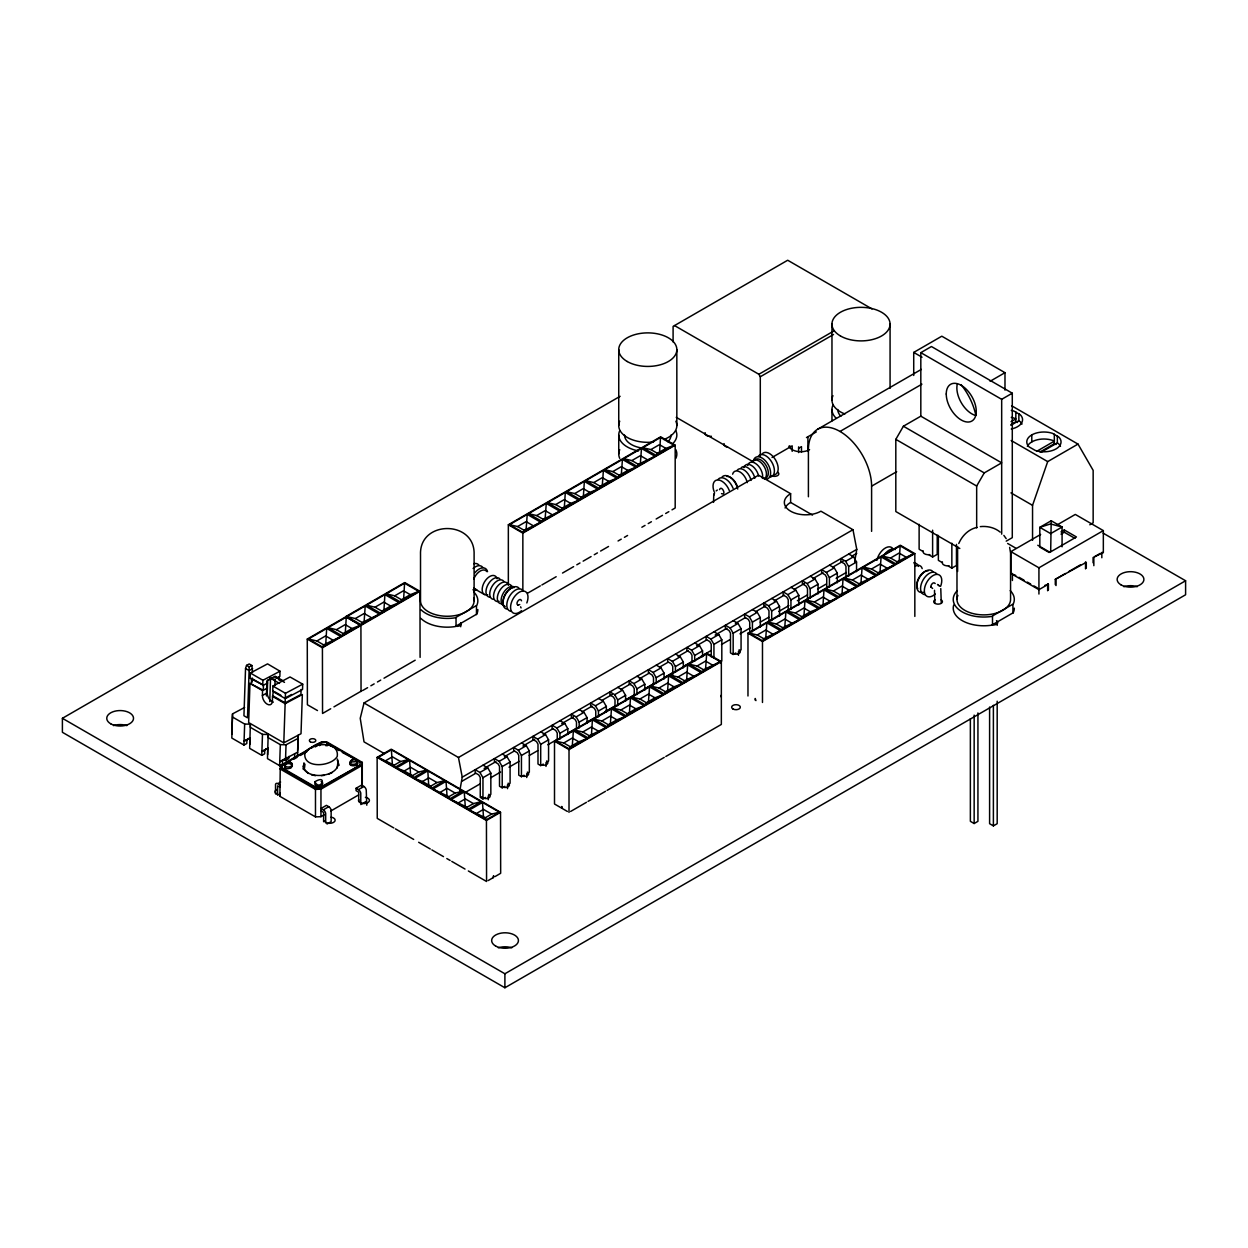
<?xml version="1.0" encoding="UTF-8"?>
<svg xmlns="http://www.w3.org/2000/svg" width="1248" height="1248" viewBox="0 0 1248 1248"><rect width="100%" height="100%" fill="white"/><g stroke="black" fill="none" stroke-linecap="round" stroke-linejoin="round"><path stroke-width="1.5" d="M231.941 734.167L232.518 713.887L244.639 707.46M249.787 744.463L249.896 737.942L244.078 741.172L249.959 738.052M267.618 754.759L267.727 748.238L261.908 751.468L267.79 748.348M251.893 665.512L249.226 666.916L247.51 717.803L243.937 715.744L245.544 668.507L246.542 665.387L249.226 663.967L251.893 665.512L252.548 672.454M285.932 761.046L286.057 757.333M232.518 713.887L231.816 738.052L243.937 745.04L246.792 743.527L246.917 739.658M243.937 745.04L244.655 724.058L232.534 717.054M267.556 683.03L263.453 685.214L263.281 690.253L249.974 683.374L248.648 722.561L283.795 742.856L301.018 733.715L302.344 694.528L285.137 703.669L272.548 696.4L272.392 701.189A7.067 4.243 62 0 1 267.197 704.184A7.067 4.243 62 0 1 262.392 695.432L262.564 690.643L267.384 688.069M276.494 678.288L279.848 676.51L280.02 671.206L267.556 663.874L250.333 673.031L250.146 678.335L263.453 685.214L251.581 678.366L251.41 683.405M244.655 724.058L250.364 724.183L249.647 748.348L261.768 755.352L264.623 753.839L264.763 749.954M252.221 681.892L252.361 678.116M262.735 685.604L262.922 680.285L280.02 671.206M261.768 755.352L262.486 734.354L250.364 727.35L250.364 724.183M266.432 695.978L266.947 680.862L270.52 678.974L269.74 701.641M273.312 702.172A7.067 4.243 62 0 1 267.228 692.874L267.649 680.238L275.231 676.229L283.546 681.034M262.486 734.354L268.195 734.495L267.478 758.644L279.614 765.648L282.469 764.135L282.594 760.25M272.719 691.361L272.906 686.057L290.02 676.962L302.702 684.169L302.531 689.489L285.308 698.63L272.719 691.361L273.437 690.986L272.548 696.4M274.919 685.339L275.122 679.021M279.131 680.191L279.24 676.837M279.614 765.648L280.332 744.65L268.195 737.646L268.195 734.495M283.795 742.856L285.137 703.669M302.702 684.169L285.48 693.311L285.137 702.874L300.924 694.496L301.096 689.458M298.147 738.348L286.026 744.791L285.558 758.534L279.739 761.764L297.679 752.107L298.147 735.181L297.632 750.407M294.575 757.692L294.715 753.808M297.43 756.179L297.679 752.107M935.204 583.518C933.379 581.1 930.322 585.234 930.836 587.34M719.503 489.637C721.594 484.411 727.022 495.955 721.531 493.646M518.045 605.186C514.613 603.689 520.322 596.482 521.539 600.787M713.747 495.113L713.528 502.382M319.66 745.664L320.658 742.763L325.978 742.232L360.22 762.013L359.923 765.289L320.533 788.034L316.181 788.206L281.939 768.44L282.235 765.149L308.49 749.986M281.939 768.44L282.235 765.149M324.23 814.772L320.954 816.676L315.479 816.894L279.88 796.333L280.27 765.679L321.204 742.045L326.68 741.827L362.279 762.372L362.279 786.209M279.88 796.333L280.27 793.182M361.889 787.535L362.279 762.372M326.695 628.446L308.443 638.976L322.577 647.104L340.829 636.558L326.695 628.446L325.65 645.497M346.273 617.136L328.021 627.682L342.155 635.794L360.391 625.264L346.273 617.136L345.212 634.202M365.212 605.951L346.866 616.543L361.062 624.718L379.423 614.125L365.212 605.951L364.151 621.192M384.899 594.594L366.538 605.186L380.749 613.345L399.095 602.753L384.899 594.594L383.838 611.754M404.586 583.222L386.225 593.814L400.436 601.988L418.782 591.396L404.586 583.222L403.525 600.382M527.233 514.41L509.48 524.659L523.006 532.475L540.758 522.226L527.233 514.41L526.126 529.199M546.265 503.428L528.512 513.677L542.038 521.477L559.79 511.228L546.265 503.428L545.173 518.201M565.313 492.43L547.56 502.679L561.085 510.479L578.838 500.23L565.313 492.43L564.221 509.09M584.36 481.432L566.608 491.681L580.133 499.496L597.886 489.247L584.36 481.432L583.253 498.108M603.392 470.434L585.64 480.683L599.18 488.498L616.933 478.249L603.392 470.434L602.3 485.222M573.394 730.844L555.641 741.094L569.166 748.909L586.919 738.66L573.394 730.844L572.286 745.618M622.44 459.451L604.687 469.7L618.212 477.5L635.965 467.251L622.44 459.451L621.348 474.224M592.426 719.846L574.673 730.096L588.198 737.911L605.951 727.662L592.426 719.846L591.334 736.523M641.488 448.453L623.735 458.702L637.26 466.502L655.013 456.253L641.488 448.453L640.38 463.226M611.473 708.848L593.72 719.098L607.246 726.913L624.998 716.664L611.473 708.848L610.381 723.637M660.535 437.455L642.782 447.704L656.308 455.52L674.06 445.271L660.535 437.455L659.428 454.116M630.521 697.866L612.768 708.115L626.293 715.915L644.046 705.666L630.521 697.866L629.413 712.639M649.553 686.868L631.8 697.117L645.325 704.933L663.078 694.684L649.553 686.868L648.461 701.641M668.6 675.87L650.848 686.119L664.373 693.935L682.126 683.686L668.6 675.87L667.508 692.546M687.648 664.872L669.895 675.121L683.42 682.937L701.173 672.688L687.648 664.872L686.54 681.548M706.68 653.89L688.943 664.139L702.468 671.939L720.221 661.69L706.68 653.89L705.588 668.663M766.865 622.83L749.112 633.079L762.637 640.895L780.39 630.646L766.865 622.83L765.773 637.619M785.912 611.848L768.16 622.097L781.685 629.897L799.438 619.648L785.912 611.848L784.805 626.621M804.944 600.85L787.192 611.099L800.717 618.914L818.47 608.65L804.944 600.85L803.852 617.51M823.992 589.852L806.239 600.101L819.764 607.916L837.517 597.667L823.992 589.852L822.9 606.528M843.04 578.854L825.287 589.103L838.812 596.918L856.565 586.669L843.04 578.854L841.932 595.53M862.072 567.871L844.334 578.12L857.86 585.92L875.612 575.671L862.072 567.871L860.98 582.644M881.119 556.873L863.366 567.122L876.892 574.922L894.644 564.673L881.119 556.873L880.027 571.646M900.167 545.875L882.414 556.124L895.939 563.94L913.692 553.691L900.167 545.875L899.059 562.552M1062.079 546.811L1062.079 527.03L1051.206 520.759L1050.676 551.585M854.662 561.803L856.768 549.385L852.977 529.714L820.919 511.196A21.434 12.371 0 0 1 790.624 511.196A21.434 12.371 0 0 1 790.624 493.693L758.566 475.192L364.026 702.967L360.235 718.286L364.026 741.874L384.259 753.558M459.716 791.279L462.244 777.176L458.453 757.489L364.026 702.967M714.028 494.146L714.62 492.835M713.653 495.456L714.09 493.974M303.982 762.84L303.326 769.439M303.046 766.756L303.982 764.041M304.964 764.15L304.34 769.236L308.209 773.464M314.886 783.323C313.903 787.878 324.449 786.646 322.499 782.449M337.194 767.91L337.818 762.824M1032.548 540.337L1032.548 505.346L1047.696 461.604L1078.007 444.101L1093.154 470.356L1093.154 522.85L1089.8 524.784M322.577 647.104L323.653 644.873L340.829 636.558M342.155 635.794L343.231 633.578L351.983 628.524L360.391 625.264M361.062 624.718L362.154 622.487L379.423 614.125M380.749 613.345L381.841 611.114L390.64 606.029L399.095 602.753M400.436 601.988L401.513 599.742L410.327 594.672L418.782 591.396M523.006 532.475L524.098 530.291L540.758 522.226M542.038 521.477L543.145 519.293L559.79 511.228M561.085 510.479L562.193 508.295L570.71 503.381L578.838 500.23M580.133 499.496L581.225 497.312L589.742 492.383L597.886 489.247M599.18 488.498L600.272 486.314L608.79 481.4L616.933 478.249M618.212 477.5L619.32 475.316L627.838 470.402L635.965 467.251M637.26 466.502L638.352 464.318L655.013 456.253M656.308 455.52L657.4 453.336L665.917 448.406L674.06 445.271M569.166 748.909L570.258 746.725L578.776 741.796L586.919 738.66M588.198 737.911L589.306 735.727L605.951 727.662M607.246 726.913L608.353 724.729L616.855 719.815L624.998 716.664M626.293 715.915L627.385 713.731L635.903 708.817L644.046 705.666M645.325 704.933L646.433 702.749L654.95 697.819L663.078 694.684M664.373 693.935L665.48 691.751L673.998 686.837L682.126 683.686M683.42 682.937L684.512 680.753L701.173 672.688M702.468 671.939L703.56 669.755L720.221 661.69M762.637 640.895L763.745 638.711L780.39 630.646M781.685 629.897L782.777 627.713L799.438 619.648M800.717 618.914L801.824 616.715L810.342 611.801L818.47 608.65M819.764 607.916L820.872 605.732L837.517 597.667M838.812 596.918L839.904 594.734L856.565 586.669M857.86 585.92L858.952 583.736L875.612 575.671M876.892 574.922L877.999 572.738L894.644 564.673M895.939 563.94L897.031 561.756L913.692 553.691M958.776 543.504C962.052 535.813 968.682 529.074 977.075 527.405M959.821 548.48L895.814 511.54L895.814 439.358L903.396 426.223L920.821 416.177L1001.676 462.852L984.251 472.914L976.669 486.034L976.669 527.826M420.857 609.617A30.545 17.628 0 0 0 455.208 617.822L476.798 605.358A30.545 17.628 0 0 0 473.756 591.973M420.857 618.368A30.545 17.628 0 0 0 455.208 626.574L476.798 614.11A30.545 17.628 0 0 0 477.844 609.539M957.325 590.6A30.545 17.628 0 0 0 959.54 610.147A30.545 17.628 0 0 0 991.676 616.434L1013.267 603.97A30.545 17.628 0 0 0 1010.225 590.6M953.706 605.093A30.545 17.628 0 0 0 991.676 625.186L1013.267 612.721A30.545 17.628 0 0 0 1014.312 608.166M716.165 490.932L717.304 490.027M519.745 604.578L517.686 605.062M326.087 745.898C331.843 737.178 310.736 745.602 311.766 748.098M393.806 827.939L377.239 818.376L377.13 757.364L391.232 749.19L500.542 812.292L500.666 873.304L495.019 876.58M378.222 757.442L391.373 749.814L408.361 759.626L395.21 767.255L378.222 757.442L394.212 765.164L395.21 767.255M386.069 760.453L392.371 756.803L400.53 761.498L408.361 759.626M394.212 765.164L400.53 761.498M396.443 767.957L409.594 760.344L426.582 770.141L413.431 777.769L396.443 767.957L404.29 770.968L412.433 775.679L413.431 777.769M404.29 770.968L410.592 767.317L418.751 772.013L426.582 770.141M412.433 775.679L418.751 772.013M414.664 778.487L427.814 770.858L444.803 780.671L431.652 788.284L414.664 778.487L422.51 781.498L430.654 786.193L431.652 788.284M422.51 781.498L428.813 777.832L436.956 782.543L444.803 780.671M430.654 786.193L436.956 782.543M432.884 789.001L446.035 781.373L463.008 791.185L449.873 798.814L432.884 789.001L448.874 796.708L449.873 798.814M440.731 792.012L447.034 788.346L455.177 793.057L463.008 791.185M448.874 796.708L455.177 793.057M451.105 799.516L464.256 791.903L481.229 801.7L468.078 809.328L451.105 799.516L467.095 807.238L468.078 809.328M458.952 802.526L465.254 798.876L473.398 803.572L481.229 801.7M467.095 807.238L473.398 803.572M469.326 810.046L482.477 802.417L499.45 812.214L486.299 819.842L469.326 810.046L485.316 817.752L486.299 819.842M477.157 813.041L483.475 809.39L491.618 814.086L499.45 812.214M485.316 817.752L491.618 814.086M468.343 870.964L486.564 881.494L486.439 820.482L500.542 812.292M488.14 880.573L493.615 877.406L493.615 875.722L492.913 877.812M1103.154 533.161L1185.6 580.757L1185.6 594.766L504.894 987.761L62.4 732.295L62.4 718.302L620.116 396.302M674.528 325.572L758.878 374.275L833.758 331.032M760.297 456.472L760.297 376.756L833.524 334.48M317.491 710.564L307.398 704.761L307.273 639.07L346.414 616.465M508.342 583.768L508.342 524.753L660.676 436.8L675.184 445.177L675.184 507.998L672.017 509.839M346.866 616.543L355.337 618.556L364.135 613.486L370.952 617.401M366.538 605.186L375.024 607.199L383.822 602.113L390.64 606.029M386.225 593.814L394.696 595.826L403.51 590.756L410.327 594.672M308.443 638.976L316.867 640.973L325.634 635.918L332.405 639.818M328.021 627.682L336.445 629.678L345.197 624.624L351.983 628.524M509.48 524.659L517.608 526.547L526.126 521.633L532.615 525.377M528.512 513.677L536.656 515.549L545.173 510.635L551.663 514.379M547.56 502.679L555.703 504.551L564.221 499.637L570.71 503.381M566.608 491.681L574.735 493.553L583.253 488.639L589.742 492.383M585.64 480.683L593.783 482.57L602.3 477.656L608.79 481.4M604.687 469.7L612.83 471.572L621.348 466.658L627.838 470.402M623.735 458.702L631.862 460.574L640.38 455.66L646.87 459.404M642.782 447.704L650.91 449.576L659.428 444.662L665.917 448.406M307.273 639.07L322.421 647.774L419.968 591.302L420.092 657.368M508.342 524.753L522.85 533.13L675.184 445.177M913.723 375.461L913.723 352.42L941.803 336.196L1004.983 372.684L1004.983 390.125M920.821 416.177L920.821 352.654L931.429 346.523L1012.284 393.198L1012.284 537.654L1006.216 541.148M527.608 593.206L540.306 585.874M541.897 584.953L556.171 576.716M562.52 573.05L573.628 566.639M576.81 564.798L579.977 562.973M583.144 561.148L591.084 556.561M594.266 554.72L597.433 552.895M600.6 551.054L608.54 546.484M618.056 540.977L621.239 539.152M624.406 537.326L627.588 535.486M641.862 527.233L645.044 525.408M648.211 523.583L651.394 521.742M656.152 518.996L662.501 515.33M665.668 513.505L668.85 511.664M330.704 708.755L322.546 713.466L322.421 647.774M333.965 706.867L361.702 690.862M362.684 690.518L367.598 687.679M370.874 685.776L374.166 683.888M377.442 681.985L380.718 680.098M384.01 678.21L415.178 660.208M817.658 429.25L921.305 369.408M772.044 457.47L792.184 445.832L792.184 451.339M806.473 437.58L816.317 431.902M798.611 448.266L801.481 446.628L801.481 452.322M808.408 496.751L808.408 449.701A44.678 25.802 60 0 1 839.998 431.449L921.913 384.166M282.235 765.913L290.441 761.186M293.717 759.283L297.008 757.396M300.284 755.492L306.852 751.702M315.058 746.975L318.334 745.072M275.527 793.915L275.527 784.384A3.541 2.044 60 0 1 277.898 783.635L280.628 782.059M990.116 381.264L1004.983 372.684M281.939 767.66L316.181 787.441L320.533 787.254L359.923 765.289M279.88 768.846L315.479 789.391L320.954 789.173L361.889 765.539M920.821 352.654L1001.676 399.329L1012.284 393.198M871.603 531.352L871.603 486.174L896.672 471.697M358.706 801.497L358.706 792.168L356.07 790.655L356.07 788.268L361.53 785.117L363.87 786.458A3.541 2.044 60 0 1 366.241 789.953L366.787 805.225M328.77 806.692L326.446 805.35L320.986 808.501L323.31 809.843L328.77 806.692A3.541 2.044 60 0 1 331.141 810.186L331.141 821.636L327.054 824.008M356.07 788.268L358.41 789.61L363.87 786.458M330.782 810.997L358.613 794.929M1011.067 421.684L1015.825 418.938L1014 418.111A17.144 9.906 0 0 0 1011.286 417.394M1011.067 424.492L1015.825 421.73L1017.541 422.495M1010.911 425.272L1018.867 420.685L1018.867 413.681M360.781 804.554L366.241 801.403M458.453 757.489L852.977 529.714M462.244 777.176L856.768 549.385M462.244 781.076L475.722 773.292M484.162 768.425L495.955 761.608M504.395 756.74L514.504 750.89M522.943 746.023L534.737 739.222M543.176 734.354L553.285 728.504M561.709 723.637L573.518 716.82M581.942 711.953L592.067 706.118M602.176 700.284L612.3 694.434M620.724 689.567L630.848 683.732M639.272 678.865L649.397 673.031M659.506 667.181L667.93 662.314M678.054 656.479L688.163 650.629M696.602 645.762L706.711 639.928M715.151 635.06L726.944 628.243M735.384 623.376L745.493 617.542M755.602 611.692L765.726 605.857M774.15 600.99L784.274 595.156M794.383 589.306L804.508 583.471M812.932 578.604L823.056 572.754M833.165 566.92L843.289 561.085M851.713 556.218L856.768 553.301M485.55 797.425L482.96 798.923L480.262 797.363L480.262 777.504L478.748 774.883L475.176 772.824L475.176 769.704L479.934 772.45L487.812 767.91L490.838 773.152L490.838 794.383L488.249 795.881L488.249 799.765M504.8 786.318L502.211 787.816L499.512 786.256L499.512 766.397L497.999 763.776L494.411 761.701L494.411 758.597L499.169 761.342L507.062 756.787L510.089 762.044L510.089 783.26L507.499 784.758L507.499 788.658M524.035 775.211L521.446 776.708L518.747 775.148L518.747 755.29L517.234 752.669L513.661 750.594L513.661 747.49L518.419 750.235L526.297 745.68L529.324 750.937L529.324 772.153L526.734 773.651L526.734 777.535M543.286 764.104L540.696 765.601L537.997 764.041L537.997 744.182L536.484 741.546L532.912 739.487L532.912 736.367L537.67 739.112L545.548 734.573L548.574 739.814L548.574 761.046L545.984 762.544L545.984 766.428M557.248 740.282L557.248 733.06L555.734 730.439L552.146 728.38L552.146 725.26L556.904 728.005L564.798 723.466L567.824 728.707L567.824 734.495M576.482 729.175L576.482 721.952L574.969 719.332L571.397 717.257L571.397 714.152L576.155 716.898L584.033 712.343L587.075 717.6L587.075 723.388M595.764 718.052L595.764 710.83L594.251 708.209L590.663 706.134L590.663 703.03L595.421 705.775L603.314 701.22L606.341 706.477L606.341 712.265M614.999 706.945L614.999 699.722L613.486 697.086L609.913 695.027L609.913 691.907L614.671 694.652L622.549 690.113L625.591 695.354L625.591 701.142M634.249 695.822L634.249 688.6L632.736 685.979L629.164 683.92L629.164 680.8L633.922 683.545L641.8 679.006L644.826 684.247L644.826 690.035M653.5 684.715L653.5 677.492L651.986 674.872L648.398 672.797L648.398 669.692L653.156 672.438L661.05 667.883L664.076 673.14L664.076 678.928M672.75 675.418L672.75 666.385L671.221 663.764L667.649 661.69L667.649 658.585L672.407 661.331L680.285 656.776L683.327 662.033L683.327 667.82M691.985 662.501L691.985 655.278L690.472 652.642L686.899 650.582L686.899 647.462L691.657 650.208L699.535 645.668L702.562 650.91L702.562 656.698M711.235 656.791L711.235 644.155L709.722 641.534L706.134 639.475L706.134 636.355L710.892 639.101L718.786 634.561L721.812 639.803L721.812 661.034M735.774 652.969L733.169 654.467L730.486 652.907L730.486 633.048L728.957 630.427L725.384 628.352L725.384 625.248L730.142 627.994L738.02 623.438L741.062 628.696L741.062 649.912L738.457 651.409L738.457 655.309M749.72 632.767L749.72 621.941L748.207 619.32L744.635 617.245L744.635 614.141L749.393 616.886L757.271 612.331L760.297 617.588L760.297 627.229M768.971 621.66L768.971 610.834L767.458 608.197L763.87 606.138L763.87 603.018L768.643 605.764L776.521 601.224L779.548 606.466L779.548 616.122M788.237 610.537L788.237 599.695L786.724 597.074L783.151 595.015L783.151 591.895L787.909 594.641L795.787 590.101L798.814 595.343L798.814 604.984M807.487 599.43L807.487 588.588L805.974 585.967L802.386 583.892L802.386 580.788L807.16 583.534L815.038 578.978L818.064 584.236L818.064 593.876M826.738 588.307L826.738 577.481L825.209 574.86L821.636 572.785L821.636 569.681L826.394 572.426L834.272 567.871L837.314 573.128L837.314 582.769M845.972 577.2L845.972 566.374L844.459 563.737L840.887 561.678L840.887 558.558L845.645 561.304L853.523 556.764L856.549 562.006L856.549 571.662M1036.838 451.246L1054.326 441.152L1052.485 440.341A17.144 9.906 0 0 0 1027.354 446.347M1040.005 452.01L1054.326 443.742L1056.042 444.506M1041.456 452.088L1057.352 442.9L1057.352 435.911M482.96 798.923L482.96 777.707L490.838 773.152M502.211 787.816L502.211 766.584L510.089 762.044M521.446 776.708L521.446 755.477L529.324 750.937M540.696 765.601L540.696 744.37L548.574 739.814M559.946 739.05L559.946 733.262L567.824 728.707M579.181 727.927L579.181 722.14L587.075 717.6M598.463 716.804L598.463 711.017L606.341 706.477M617.698 705.697L617.698 699.91L625.591 695.354M636.948 694.59L636.948 688.802L644.826 684.247M656.198 683.467L656.198 677.68L664.076 673.14M675.433 672.36L675.433 666.572L683.327 662.033M694.684 661.253L694.684 655.465L702.562 650.91M713.934 657.852L713.934 644.358L721.812 639.803M733.169 654.467L733.169 633.235L741.062 628.696M752.419 631.784L752.419 622.128L760.297 617.588M771.67 620.662L771.67 611.021L779.548 606.466M790.936 609.539L790.936 599.898L798.814 595.343M810.186 598.432L810.186 588.775L818.064 584.236M829.421 587.324L829.421 577.668L837.314 573.128M848.671 576.202L848.671 566.561L856.549 562.006M465.192 792.496L480.371 783.728M490.48 777.894L500.604 772.044M509.028 767.177L519.152 761.342M529.261 755.508L537.701 750.641M547.81 744.791L557.934 738.956M568.043 733.106L576.467 728.239M586.591 722.405L596.7 716.57M605.14 711.703L615.248 705.853M625.373 700.019L633.797 695.152M643.921 689.302L654.03 683.467M664.154 677.633L672.578 672.766M682.687 666.916L692.812 661.081M701.236 656.214L711.36 650.364M721.469 644.53L729.908 639.662M740.017 633.828L750.142 627.978M760.25 622.144L768.674 617.276M778.799 611.442L788.908 605.592M797.347 600.725L807.456 594.89M817.58 589.04L826.004 584.173M836.129 578.339L846.238 572.504M567.372 811.45L562.474 808.61L561.756 806.473L561.756 808.189L554.502 804.008L554.502 741.187L706.836 653.234L721.344 661.612L721.344 724.433L665.808 756.491M747.973 695.994L747.973 633.173L900.323 545.22L914.831 553.597L914.831 616.418M555.641 741.094L563.768 742.966L572.286 738.052L578.776 741.796M574.673 730.096L582.816 731.983L591.334 727.054L597.823 730.813M593.72 719.098L601.864 720.985L610.381 716.071L616.855 719.815M612.768 708.115L620.896 709.987L629.413 705.073L635.903 708.817M631.8 697.117L639.943 698.989L648.461 694.075L654.95 697.819M650.848 686.119L658.991 688.007L667.508 683.077L673.998 686.837M669.895 675.121L678.023 677.009L686.54 672.095L693.03 675.839M688.943 664.139L697.07 666.011L705.588 661.097L712.078 664.841M749.112 633.079L757.255 634.967L765.773 630.053L772.247 633.797M768.16 622.097L776.287 623.969L784.805 619.055L791.294 622.799M787.192 611.099L795.335 612.971L803.852 608.057L810.342 611.801M806.239 600.101L814.382 601.988L822.9 597.059L829.39 600.818M825.287 589.103L833.414 590.99L841.932 586.076L848.422 589.82M844.334 578.12L852.462 579.992L860.98 575.078L867.469 578.822M863.366 567.122L871.51 568.994L880.027 564.08L886.517 567.824M882.414 556.124L890.542 558.012L899.059 553.082L905.549 556.826M554.502 741.187L569.01 749.564L721.344 661.612M747.973 633.173L762.481 641.55L914.831 553.597M929.198 555.032L932.615 557.014L937.232 554.346L937.232 535.189M948.449 566.155L951.85 568.121L956.467 565.453L956.467 544.378M1051.206 520.759L1039.818 527.342L1039.818 547.108L1049.131 552.49M1048.398 589.976L1048.398 584.204L1038.929 589.68L1010.896 573.487L1010.896 551.616L1040.629 534.456M1057.134 524.924L1075.308 514.426L1103.341 530.618L1103.341 552.49L1093.076 557.544L1093.076 562.786M570.601 811.465L586.466 802.308M588.042 801.388L605.498 791.31M607.09 790.39L664.217 757.411M1061.003 531.882L1064.31 529.963L1076.447 536.968L1049.927 552.271L1037.79 545.267M1061.003 534.144L1064.31 532.241L1074.918 538.356M1011.66 573.924L1015.732 575.406M1010.896 551.616L1038.929 567.809L1103.341 530.618M1044.748 585.452L1048.398 584.204M1055.293 584.61L1055.293 579.353L1065.371 573.534M1068.725 571.6L1080.487 564.814M1094.527 556.702L1100.362 553.332M1055.293 579.353L1086.29 562.333L1086.29 568.105M62.4 718.302L504.894 973.768L1185.6 580.757M970.367 718.739L970.367 821.324L974.158 823.524L977.933 821.324L977.933 712.936M989.602 707.039L989.602 823.696L993.392 825.88L997.183 823.696L997.183 701.204M252.673 668.678L249.116 670.566L245.544 668.507M262.392 695.432L267.228 692.874M285.308 697.835L291.626 694.481M328.552 774.197L332.264 772.496M932.63 588.448L930.79 586.934M321.376 775.679L324.34 775.336M980.304 526.625C987.246 525.86 994.765 527.576 1000.178 532.1M280.332 744.65L286.026 744.791M311.548 774.883L315.526 775.694M350.891 763.823C353.2 765.554 360.266 763.168 356.99 760.157L356.99 761.732C361.624 766.771 345.68 767.333 351.031 762.029L351.031 760.469L349.752 762.216L350.891 765.383M321.095 781.638L321.906 781.981M291.377 764.369C283.639 760.594 282.298 771.919 290.831 767.816L290.831 766.241C288.522 768.425 281.362 765.929 285.574 763.027L285.574 764.603L286.65 762.544L291.377 762.793L292.375 766.1L290.971 767.723L292.375 764.54L291.517 762.856M419.968 591.302L404.726 582.551L345.68 616.637L360.922 625.404L361.046 691.47M394.696 595.826L401.513 599.742M375.024 607.199L381.841 611.114M355.337 618.556L362.154 622.487M336.445 629.678L343.231 633.578M316.867 640.973L323.653 644.873M872.04 308.942L787.691 260.239L673.093 326.399L673.093 341.952M1011.598 405.756L1078.007 444.101M913.723 352.42L922.038 357.209M1011.176 440.513L1047.696 461.604M903.396 426.223L984.251 472.914M1010.958 492.882L1032.548 505.346M1103.341 552.49L1101.828 552.49L1101.828 557.747M895.814 439.358L976.669 486.034M1007.635 543.457L1015.95 548.246M1019.039 577.309L1024.015 580.18M1027.338 582.098L1030.645 584.017M1033.968 585.936L1037.275 587.839M789.329 445.832L790.748 446.659M922.537 551.195L919.121 549.214L919.121 524.332M941.772 562.302L938.371 560.336L938.371 535.439M890.542 558.012L897.031 561.756M790.624 493.693L790.624 502.445L812.51 515.081M848.765 554.018L853.523 556.764M871.51 568.994L877.999 572.738M650.91 449.576L657.4 453.336M829.514 565.126L834.272 567.871M852.462 579.992L858.952 583.736M631.862 460.574L638.352 464.318M810.28 576.233L815.038 578.978M833.414 590.99L839.904 594.734M612.83 471.572L619.32 475.316M791.029 587.34L795.787 590.101M814.382 601.988L820.872 605.732M593.783 482.57L600.272 486.314M771.763 598.478L776.521 601.224M795.335 612.971L801.824 616.715M574.735 493.553L581.225 497.312M752.513 609.586L757.271 612.331M776.287 623.969L782.777 627.713M555.703 504.551L562.193 508.295M733.262 620.693L738.02 623.438M757.255 634.967L763.745 638.711M536.656 515.549L543.145 519.293M714.028 631.8L718.786 634.561M517.608 526.547L524.098 530.291M694.777 642.923L699.535 645.668M697.07 666.011L703.56 669.755M675.527 654.03L680.285 656.776M678.023 677.009L684.512 680.753M656.292 665.137L661.05 667.883M658.991 688.007L665.48 691.751M637.042 676.244L641.8 679.006M474.911 589.04L484.38 594.5M639.943 698.989L646.433 702.749M617.791 687.367L622.549 690.113M620.896 709.987L627.385 713.731M598.556 698.474L603.314 701.22M601.864 720.985L608.353 724.729M579.275 709.597L584.033 712.343M582.816 731.983L589.306 735.727M560.04 720.704L564.798 723.466M563.768 742.966L570.258 746.725M540.79 731.827L545.548 734.573M521.539 742.934L526.297 745.68M502.304 754.042L507.062 756.787M483.054 765.149L487.812 767.91M274.513 676.603L284.497 682.375M271.768 678.148L275.09 680.066M269.381 677.57L279.505 683.405M246.542 665.387L249.226 666.916M250.333 673.031L262.922 680.285M272.906 686.057L285.48 693.311M274.919 691.844L280.847 695.276M273.265 696.025L285.839 703.295M249.974 683.374L262.564 690.643M377.13 757.364L486.439 820.482M327.6 743.948L332.498 746.772M335.759 748.66L339.019 750.547M342.28 752.419L360.22 762.013M395.46 828.89L413.681 839.42M418.657 842.275L430.248 848.983M431.902 849.935L443.492 856.627M446.815 858.546L450.122 860.449M451.776 861.401L465.02 869.06M277.898 783.635L280.223 784.976M280.223 787.363L277.602 785.834L277.602 795.163M320.986 810.888L323.622 812.417L323.622 821.73M676.244 417.331L753.808 462.15M937.498 584.47L938.636 585.374M1057.352 442.9L1058.756 443.96A17.144 9.906 0 0 1 1060.472 446.347M1018.867 420.685L1020.271 421.746A17.144 9.906 0 0 1 1021.987 424.133M326.492 744.104L327.491 745.727M934.502 590.273L934.846 602.815M520.603 606.824L521.071 607.916M938.402 585.125L939.463 586.248M1003.86 535.408L1006.184 538.637M337.334 759.002C344.027 775.585 310.331 781.404 303.326 768.238M337.334 760.204L339.113 765.305M758.878 374.275L760.297 376.756M845.645 561.304L848.671 566.561M826.394 572.426L829.421 577.668M807.16 583.534L810.186 588.775M787.909 594.641L790.936 599.898M768.643 605.764L771.67 611.021M749.393 616.886L752.419 622.128M730.142 627.994L733.169 633.235M710.892 639.101L713.934 644.358M691.657 650.208L694.684 655.465M672.407 661.331L675.433 666.572M653.156 672.438L656.198 677.68M633.922 683.545L636.948 688.802M614.671 694.652L617.698 699.91M595.421 705.775L598.463 711.017M576.155 716.898L579.181 722.14M556.904 728.005L559.946 733.262M537.67 739.112L540.696 744.37M518.419 750.235L521.446 755.477M499.169 761.342L502.211 766.584M479.934 772.45L482.96 777.707M940.774 588.588L941.273 602.644M1009.648 547.373L1010.568 553.036L1010.568 599.414A26.785 15.46 0 0 1 980.273 614.749A26.785 15.46 0 0 1 957.902 595.405M482.477 802.417L483.491 816.988M464.256 791.903L465.27 806.458M446.035 781.373L447.049 795.943M427.814 770.858L428.828 787.316M409.594 760.344L410.608 774.914M391.373 749.814L392.387 764.384M1093.841 557.981L1093.841 565.672M1085.526 561.896L1085.526 568.901M1064.31 529.963L1064.31 532.241M1056.042 579.79L1056.042 585.562M1054.326 434.148L1054.326 443.742M1047.649 583.768L1047.649 590.772M1038.929 567.809L1038.929 594.048M1031.784 434.912A17.144 9.906 0 0 0 1029.07 446.862L1035.341 450.481A17.144 9.906 0 0 0 1056.042 448.906A17.144 9.906 0 0 0 1058.756 436.972L1052.485 433.337A17.144 9.906 0 0 0 1031.784 434.912L1031.784 441.917M1015.825 411.934L1015.825 421.73M1012.924 604.453L1012.924 613.189M1012.409 573.487L1012.409 580.492M1001.676 399.329L1001.676 534.144M997.183 621.488L997.183 625.373M993.392 705.338L993.392 825.88M992.503 616.247L992.503 624.998M974.158 715.12L974.158 823.524M957.606 546.546L957.606 571.444M956.982 553.036L956.982 599.414M951.85 543.223L951.85 568.121M932.615 530.197L932.615 557.014M890.074 324.106L890.074 388.346M831.964 324.106L831.964 400.031M831.964 409.516L831.964 420.904M807.908 436.753L807.908 451.448M798.611 446.878L798.611 452.572M762.481 641.55L762.481 702.468M755.96 700.612L755.227 698.474L755.227 700.19M676.837 349.643L676.837 425.552M618.743 349.643L618.743 425.552M618.743 435.053L618.743 454.022M569.01 749.564L569.01 812.386M522.85 533.13L522.85 590.242M504.894 973.768L504.894 987.761M476.471 605.842L476.471 614.578M474.1 600.803L474.1 554.424C475.285 519.932 419.328 519.932 420.514 554.424L420.514 600.803A26.785 15.46 0 0 0 449.639 616.2A26.785 15.46 0 0 0 473.694 598.104M460.715 622.877L460.715 626.761M456.035 617.635L456.035 626.371M360.781 802.651L360.781 793.104A3.541 2.044 60 0 0 358.41 789.61M325.978 742.232L321.61 742.404M325.681 822.884L325.681 813.337A3.541 2.044 60 0 0 323.31 809.843M320.954 789.173L320.954 816.676M315.479 789.391L315.479 816.894M839.998 431.449A44.678 25.802 60 0 1 871.603 486.174M961.116 384.665A44.678 25.802 60 0 1 975.827 415.319M840.887 416.224A23.244 13.416 0 0 1 837.767 409.516M844.88 413.977A29.047 16.77 0 0 1 832.946 395.678M835.848 417.893A29.047 16.77 0 0 1 832.946 405.163M671.034 435.053A23.244 13.416 0 0 1 667.914 441.761M641.768 448.001A23.244 13.416 0 0 1 624.546 435.053M675.854 430.7A29.047 16.77 0 0 1 672.953 443.43M638.461 450.934A29.047 16.77 0 0 1 619.726 430.7M675.854 421.216A29.047 16.77 0 0 1 663.92 439.499M653.468 442.01A29.047 16.77 0 0 1 619.726 421.216M619.726 458.359A29.047 16.77 0 0 1 619.726 449.686M675.854 449.686A29.047 16.77 0 0 1 675.854 458.359M719.815 660.956A4.352 2.512 0 0 1 720.938 663.39M739.066 649.849A4.352 2.512 0 0 1 739.066 653.406A4.352 2.512 0 0 1 732.904 653.406M949.088 565.781A5.444 3.136 0 0 1 942.427 561.928M929.854 554.658A5.444 3.136 0 0 1 923.177 550.82M288.974 756.366A5.444 3.136 0 0 1 282.313 760.219M268.32 748.301A5.444 3.136 0 0 1 265.886 749.112M1123.824 586.7A13.4 7.738 0 0 1 1137.209 586.7M498.342 947.825A13.4 7.738 0 0 1 511.742 947.825M711.391 436.27A5.086 2.933 0 0 1 705.151 432.666M727.693 447.205A5.086 2.933 0 0 1 724.105 443.602M809.562 449.654A12.324 7.114 0 0 1 788.939 446.472M941.132 599.851A4.352 2.512 0 0 1 941.132 603.408A4.352 2.512 0 0 1 934.986 603.408A4.352 2.512 0 0 1 934.986 599.851M777.551 472.072A4.352 2.512 0 0 1 777.551 475.628A4.352 2.512 0 0 1 771.404 475.628M113.443 725.603A13.4 7.738 0 0 1 126.828 725.603M331.126 817.144A5.444 3.136 0 0 1 333.559 822.401A5.444 3.136 0 0 1 324.449 820.997M279.037 794.773A5.444 3.136 0 0 1 276.604 789.516M365.383 797.363A5.444 3.136 0 0 1 369.236 801.216A5.444 3.136 0 0 1 362.56 803.447A5.444 3.136 0 0 1 358.722 799.594M720.938 695.417A4.352 2.512 0 0 1 720.938 696.727M996.466 620.693A4.352 2.512 0 0 1 997.168 623.719A4.352 2.512 0 0 1 992.269 624.889M461.136 623.204A4.352 2.512 0 0 1 455.801 626.278M488.873 794.29A4.352 2.512 0 0 1 489.559 797.332A4.352 2.512 0 0 1 484.676 798.502M482.726 797.846A4.352 2.512 0 0 1 481.588 796.723M508.123 783.182A4.352 2.512 0 0 1 508.123 786.739A4.352 2.512 0 0 1 501.961 786.739M527.358 772.075A4.352 2.512 0 0 1 527.358 775.632A4.352 2.512 0 0 1 521.212 775.632M546.608 760.968A4.352 2.512 0 0 1 546.608 764.509A4.352 2.512 0 0 1 540.462 764.509M1011.286 429A17.144 9.906 0 0 0 1020.271 414.742L1014 411.122A17.144 9.906 0 0 0 1011.286 410.389M493.522 599.368A10.717 6.193 -60 0 1 491.962 586.498A10.717 6.193 -60 0 1 503.88 581.428M489.731 597.168A10.717 6.193 -60 0 1 488.171 584.314A10.717 6.193 -60 0 1 500.089 579.244M499.138 601.364A10.717 6.193 -60 0 1 495.752 588.697A10.717 6.193 -60 0 1 508.42 585.296M502.928 603.548A10.717 6.193 -60 0 1 498.872 592.114A10.717 6.193 -60 0 1 511.446 585.811M503.318 605.436A10.717 6.193 -60 0 1 503.318 593.065A10.717 6.193 -60 0 1 514.036 586.872M505.222 606.528A10.717 6.193 -60 0 1 504.005 605.42M503.256 603.736A10.717 6.193 -60 0 1 505.955 592.972A10.717 6.193 -60 0 1 514.363 587.496M507.359 609.133A12.324 7.114 -60 0 1 505.549 594.344A12.324 7.114 -60 0 1 519.262 588.526M511.15 611.317A12.324 7.114 -60 0 1 509.34 596.544A12.324 7.114 -60 0 1 523.052 590.71M521.539 610.693A12.324 7.114 -60 0 1 510.572 607.308A12.324 7.114 -60 0 1 521.539 591.256A12.324 7.114 -60 0 1 526.828 602.956M487.781 594.812A10.717 6.193 -60 0 1 484.38 582.13A10.717 6.193 -60 0 1 497.063 578.729M473.71 579.166A10.717 6.193 -60 0 1 486.829 571.584M476.471 589.524A10.717 6.193 -60 0 1 473.71 587.917M474.77 572.894A12.324 7.114 -60 0 1 487.547 571.631M476.876 590.117A12.324 7.114 -60 0 1 472.961 589.774M473.803 563.706A12.324 7.114 -60 0 1 479.092 565.344M473.086 568.495A12.324 7.114 -60 0 1 482.882 567.528M740.938 468.14A10.717 6.193 60 0 1 748.488 468.187A10.717 6.193 60 0 1 754.822 478.265M737.147 470.324A10.717 6.193 60 0 1 744.697 470.387A10.717 6.193 60 0 1 751.031 480.449M743.98 467.626A10.717 6.193 60 0 1 751.296 465.364A10.717 6.193 60 0 1 758.612 476.065M747.755 465.426A10.717 6.193 60 0 1 757.037 464.599A10.717 6.193 60 0 1 762.403 478.421M752.31 461.573A10.717 6.193 60 0 1 763.48 465.457A10.717 6.193 60 0 1 764.228 479.014M754.198 460.481A10.717 6.193 60 0 1 766.116 465.551A10.717 6.193 60 0 1 764.556 478.405M753.48 460.528A12.324 7.114 60 0 1 767.208 463.07A12.324 7.114 60 0 1 766.256 479.216M758.144 456.409A12.324 7.114 60 0 1 771.857 462.244A12.324 7.114 60 0 1 770.047 477.032M761.935 454.225A12.324 7.114 60 0 1 775.632 460.06A12.324 7.114 60 0 1 773.838 474.848M721.765 477.407A12.324 7.114 60 0 1 730.454 477.485A12.324 7.114 60 0 1 737.74 489.044M717.99 479.591A12.324 7.114 60 0 1 733.075 488.311M732.607 474.178A10.717 6.193 60 0 1 739.924 471.931A10.717 6.193 60 0 1 747.24 482.633M714.199 491.852A12.324 7.114 60 0 1 717.382 479.95A12.324 7.114 60 0 1 729.284 490.495M726.664 476.377A10.717 6.193 60 0 1 737.022 485.55M913.864 562.583A10.717 6.193 -60 0 1 914.612 564.252M914.878 563.16A10.717 6.193 -60 0 1 918.403 566.436M884.754 554.05A12.324 7.114 -60 0 1 895.284 549.572M876.907 560.305A12.324 7.114 -60 0 1 884.192 548.746A12.324 7.114 -60 0 1 892.866 548.668M935.314 594.032A12.324 7.114 -60 0 1 924.347 590.647A12.324 7.114 -60 0 1 935.314 574.595A12.324 7.114 -60 0 1 940.602 586.295M924.924 594.656A12.324 7.114 -60 0 1 923.114 579.868A12.324 7.114 -60 0 1 936.827 574.049M923.224 592.27A12.324 7.114 -60 0 1 918.575 579.103A12.324 7.114 -60 0 1 933.036 571.849M914.878 566.374A10.717 6.193 -60 0 1 922.194 568.636M917.779 588.744A10.717 6.193 -60 0 1 918.996 577.496A10.717 6.193 -60 0 1 928.138 570.82M975.733 415.522A21.216 12.246 60 0 1 957.372 383.698M785.07 507.998A21.434 12.371 0 0 1 790.624 502.445M304.964 752.778C302.234 768.83 330.845 767.13 337.194 756.538C339.924 740.485 311.314 742.186 304.964 752.778M314.886 781.747C320.252 792.34 328.489 773.588 314.886 781.747M1062.079 527.03L1050.676 533.614L1039.818 527.342L1050.488 523.942L1062.079 527.03M351.905 760.032L351.187 761.966L356.866 761.639L356.023 759.751L351.905 760.032M356.741 764.993L356.741 763.433L356.585 765.071M285.168 767.957L285.168 766.381L285.028 767.879M840.466 335.977A29.047 16.77 0 0 0 889.075 328.458A29.047 16.77 0 0 0 853.492 307.913A29.047 16.77 0 0 0 840.466 335.977M627.245 361.514A29.047 16.77 0 0 0 675.854 353.995A29.047 16.77 0 0 0 640.271 333.45A29.047 16.77 0 0 0 627.245 361.514M310.315 741.827A3.214 1.856 0 0 0 315.697 741A3.214 1.856 0 0 0 311.75 738.722A3.214 1.856 0 0 0 310.315 741.827M1121.047 584.875A13.4 7.738 0 0 0 1143.449 581.412A13.4 7.738 0 0 0 1127.053 571.943A13.4 7.738 0 0 0 1121.047 584.875M495.565 945.984A13.4 7.738 0 0 0 517.982 942.521A13.4 7.738 0 0 0 501.571 933.052A13.4 7.738 0 0 0 495.565 945.984M110.666 723.762A13.4 7.738 0 0 0 133.068 720.299A13.4 7.738 0 0 0 116.672 710.83A13.4 7.738 0 0 0 110.666 723.762M732.904 708.958A4.352 2.512 0 0 0 740.189 707.834A4.352 2.512 0 0 0 734.854 704.761A4.352 2.512 0 0 0 732.904 708.958M946.249 394.009A21.216 12.246 60 0 0 968.744 422.011A21.216 12.246 60 0 0 968.744 391.997A21.216 12.246 60 0 0 946.249 394.009"/></g></svg>
